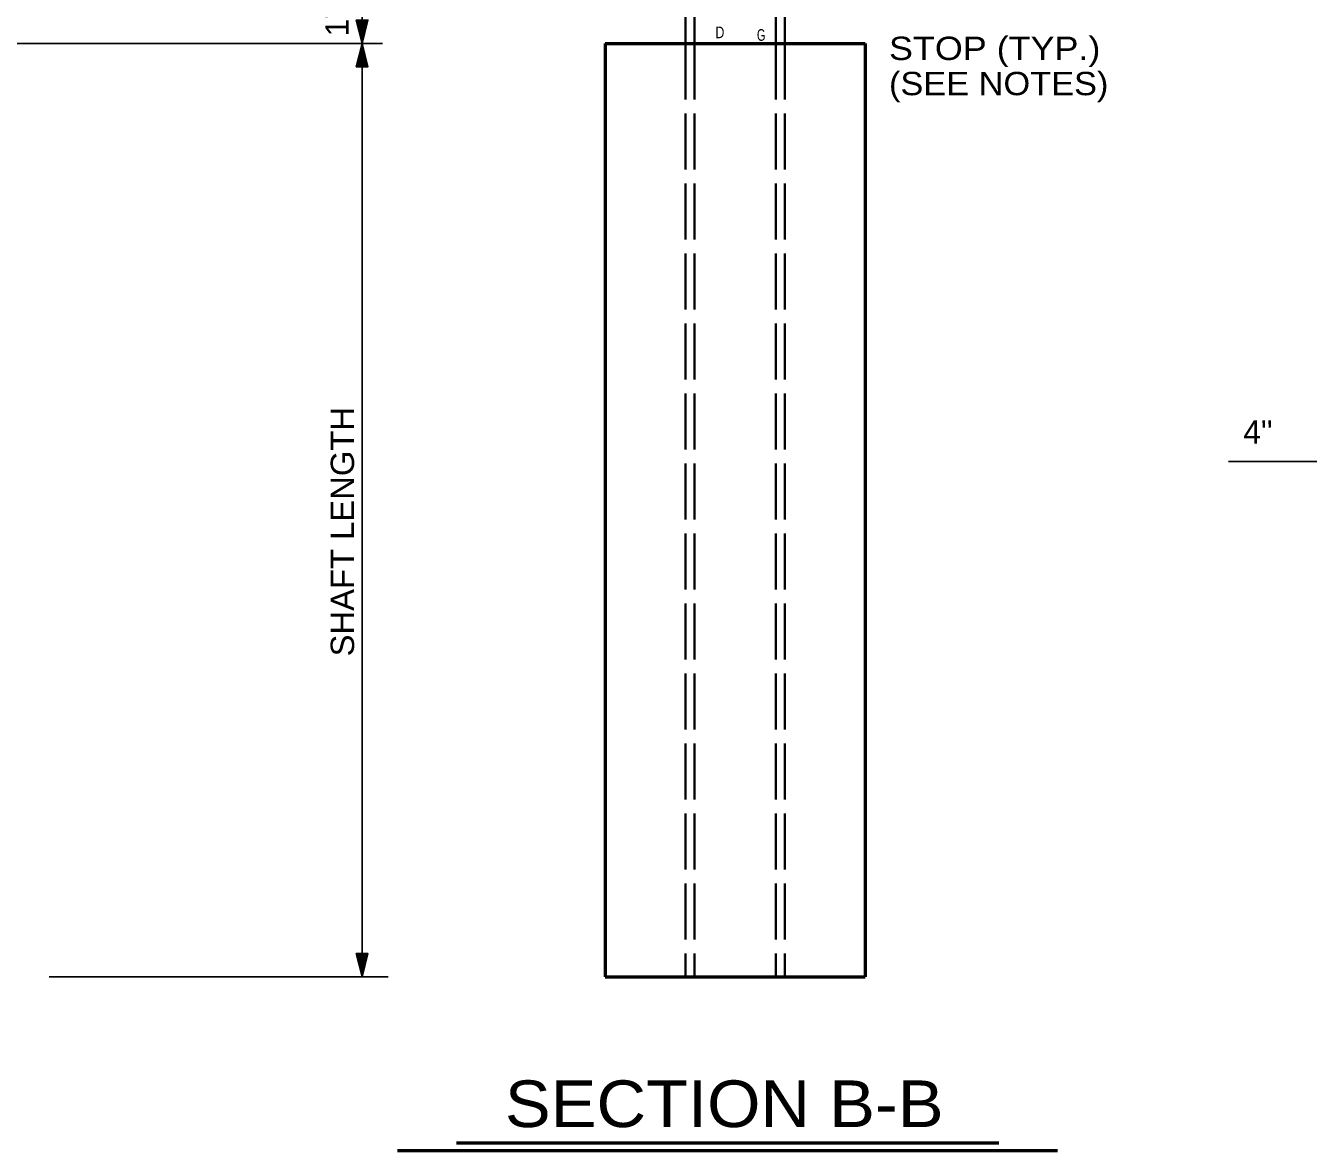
# Model space of a CAD drawing. Extents: x 10063.3 to 10134.4, y 10068.2 to 10136.7.
# Drawn here: x 10087.43 to 10101.17, y 10109.47 to 10121.52 of the extents above; entities that cross this region are included whole.
import ezdxf
from ezdxf.enums import TextEntityAlignment as Align

# ---------------------------------------------------------------- set-up
doc = ezdxf.new("R2010")
doc.units = 0
doc.header["$LTSCALE"] = 0.1
doc.linetypes.add('LONG_DASHED', pattern=[7.5, 6, -1.5])
for name, color, linetype, lineweight in [('1', 7, 'Continuous', 25), ('13', 7, 'Continuous', 25), ('4', 7, 'Continuous', 35), ('6', 7, 'Continuous', 25), ('7', 7, 'Continuous', 53)]:
    doc.layers.add(name, color=color, linetype=linetype, lineweight=lineweight)

msp = doc.modelspace()

# ---------------------------------------------------------------- linework, layer by layer
at = {"layer": '1', "lineweight": 53}
for p, q in [((10093.6371, 10121.3307), (10096.4242, 10121.3307)), ((10093.6371, 10121.3307), (10093.6371, 10111.3307)), ((10096.4242, 10121.3307), (10096.4242, 10111.3307)), ((10093.6371, 10111.3307), (10096.4242, 10111.3307)), ((10093.6371, 10111.3307), (10096.4242, 10111.3307))]:
    msp.add_line(p, q, dxfattribs=at)
at = {"layer": '13'}
for points in [[(10091.0354, 10121.5807), (10091.0479, 10121.5807), (10091.0354, 10121.3307), (10091.0604, 10121.5807), (10091.0729, 10121.5807), (10091.0354, 10121.3307), (10091.0854, 10121.5807), (10091.0979, 10121.5807), (10091.0354, 10121.3307), (10090.9729, 10121.5807), (10090.9854, 10121.5807), (10091.0354, 10121.3307), (10090.9979, 10121.5807), (10091.0104, 10121.5807), (10091.0354, 10121.3307), (10091.0229, 10121.5807), (10091.0979, 10121.5807), (10090.9729, 10121.5807), (10091.0354, 10121.3307), (10091.0979, 10121.5807)], [(10091.0354, 10121.0807), (10091.0229, 10121.0807), (10091.0354, 10121.3307), (10091.0104, 10121.0807), (10090.9979, 10121.0807), (10091.0354, 10121.3307), (10090.9854, 10121.0807), (10090.9729, 10121.0807), (10091.0354, 10121.3307), (10091.0979, 10121.0807), (10091.0854, 10121.0807), (10091.0354, 10121.3307), (10091.0729, 10121.0807), (10091.0604, 10121.0807), (10091.0354, 10121.3307), (10091.0479, 10121.0807), (10090.9729, 10121.0807), (10091.0979, 10121.0807), (10091.0354, 10121.3307), (10090.9729, 10121.0807)], [(10091.0354, 10111.5807), (10091.0479, 10111.5807), (10091.0354, 10111.3307), (10091.0604, 10111.5807), (10091.0729, 10111.5807), (10091.0354, 10111.3307), (10091.0854, 10111.5807), (10091.0979, 10111.5807), (10091.0354, 10111.3307), (10090.9729, 10111.5807), (10090.9854, 10111.5807), (10091.0354, 10111.3307), (10090.9979, 10111.5807), (10091.0104, 10111.5807), (10091.0354, 10111.3307), (10091.0229, 10111.5807), (10091.0979, 10111.5807), (10090.9729, 10111.5807), (10091.0354, 10111.3307), (10091.0979, 10111.5807)]]:
    msp.add_lwpolyline(points, dxfattribs=at)
at = {"layer": '4'}
for p, q in [((10094.5966, 10132.3307), (10094.5966, 10121.3307)), ((10095.4665, 10132.3307), (10095.4665, 10121.3307)), ((10095.5619, 10132.3307), (10095.5619, 10121.3307)), ((10094.4994, 10127.0097), (10094.4994, 10121.3307))]:
    msp.add_line(p, q, dxfattribs=at)
at = {"layer": '4', "linetype": 'LONG_DASHED'}
for p, q in [((10094.4994, 10121.3307), (10094.4994, 10111.3307)), ((10094.5948, 10121.3307), (10094.5948, 10111.3307)), ((10095.4665, 10121.3307), (10095.4665, 10111.3307)), ((10095.5619, 10121.3307), (10095.5619, 10111.3307))]:
    msp.add_line(p, q, dxfattribs=at)
at = {"layer": '6'}
for p, q in [((10091.0354, 10121.3307), (10091.0354, 10122.3307)), ((10086.5427, 10121.3307), (10091.2523, 10121.3307)), ((10091.0354, 10111.3307), (10091.0354, 10121.3307)), ((10100.314, 10116.8527), (10101.5937, 10116.8527)), ((10087.6817, 10111.3307), (10091.3134, 10111.3307))]:
    msp.add_line(p, q, dxfattribs=at)
at = {"layer": '7'}
for p, q in [((10092.0457, 10109.5538), (10097.8542, 10109.5538)), ((10091.4128, 10109.4718), (10098.4826, 10109.4718))]:
    msp.add_line(p, q, dxfattribs=at)

# ---------------------------------------------------------------- texts
msp.add_text("1'-0''", height=0.25, rotation=90, dxfattribs=at).set_placement((10090.891, 10121.4087))
for s, width, p in [('D', 0.8, (10094.8666, 10121.3876)), ('G', 0.7, (10095.3089, 10121.3595))]:
    msp.add_text(s, height=0.125, dxfattribs=dict(at, width=width)).set_placement(p, align=Align.CENTER)
for s, height, width, p in [('STOP (TYP.)', 0.25, 1.15, (10096.678, 10121.1537)), ('(SEE NOTES)', 0.25, 1.1, (10096.678, 10120.7767)), ('SECTION B-B', 0.5, 1.1, (10092.5639, 10109.721))]:
    msp.add_text(s, height=height, dxfattribs=dict(at, width=width)).set_placement(p)
at = {"layer": '7', "width": 1.05}
msp.add_text('SHAFT LENGTH', height=0.25, rotation=90, dxfattribs=at).set_placement((10090.9488, 10114.7641))
at = {"layer": '7'}
msp.add_text("4''", height=0.25, dxfattribs=at).set_placement((10100.4741, 10117.0448))

doc.saveas('drawing.dxf')
